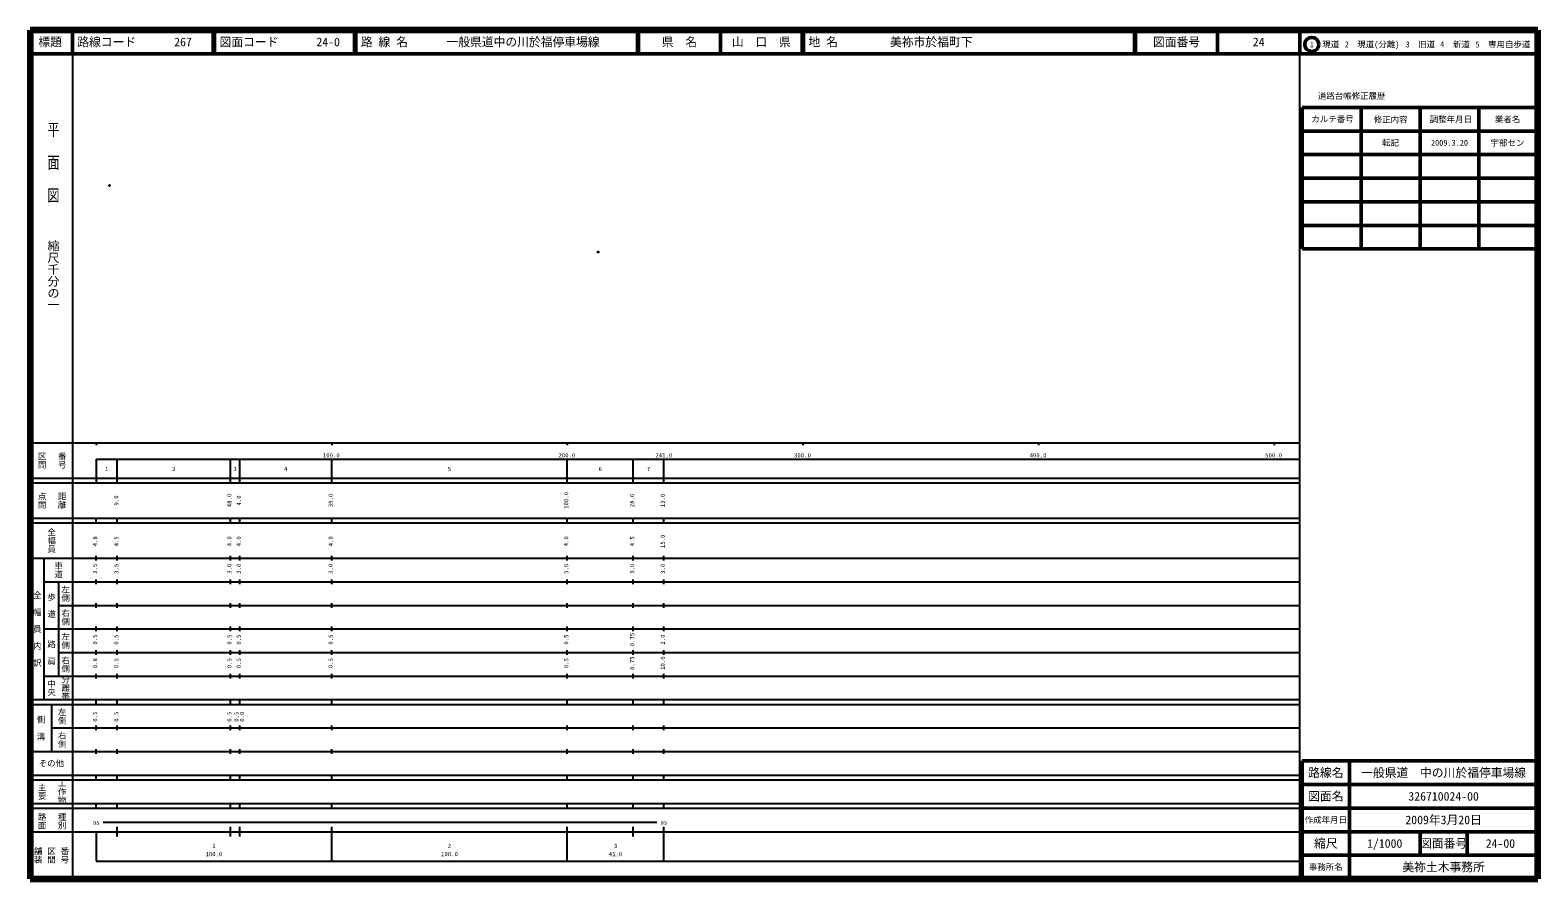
# Model space of a CAD drawing. Units: millimetres on the paper. Extents: x 40 to 680, y 20 to 380.
import ezdxf
from ezdxf.enums import TextEntityAlignment as Align

# ---------------------------------------------------------------- set-up
doc = ezdxf.new("R2010")
doc.units = ezdxf.units.MM
doc.header["$PDMODE"] = 32
doc.header["$PDSIZE"] = 0.5
doc.layers.add('M-OTRS', color=6, linetype='Continuous')
doc.layers.add('M-TTL-TXT', color=7, linetype='Continuous')
for name, color, linetype, lineweight in [('M-TTL', 2, 'Continuous', 140), ('M-TTL-BAND', 7, 'Continuous', 25), ('M-TTL-FRAM', 2, 'Continuous', 50), ('M-TTL-LINE', 7, 'Continuous', 50)]:
    doc.layers.add(name, color=color, linetype=linetype, lineweight=lineweight)
doc.styles.add('@ＭＳ ゴシック', font='')
doc.styles.add('ＭＳ ゴシック', font='')
doc.styles.get('@ＭＳ ゴシック').set_extended_font_data('@MS Gothic')
doc.styles.get('ＭＳ ゴシック').set_extended_font_data('MS Gothic')

msp = doc.modelspace()

# ---------------------------------------------------------------- linework, layer by layer
at = {"layer": 'M-OTRS'}
for p in [(73.647, 314.084), (281.142, 285.93)]:
    msp.add_point(p, dxfattribs=at)
at = {"layer": 'M-TTL'}
for p, q in [((40, 380), (40, 20)), ((680, 380), (40, 380)), ((680, 20), (680, 380)), ((40, 20), (680, 20))]:
    msp.add_line(p, q, dxfattribs=at)
at = {"layer": 'M-TTL-BAND'}
for p, q in [((58, 370), (58, 20)), ((579, 20), (579, 370)), ((40, 205), (579, 205)), ((68, 205), (68, 204)), ((168, 205), (168, 204)), ((268, 205), (268, 204)), ((368, 205), (368, 204)), ((468, 205), (468, 204)), ((568, 205), (568, 204)), ((68, 198), (579, 198)), ((68, 198), (68, 188)), ((77, 188), (77, 198)), ((125, 188), (125, 198)), ((129, 188), (129, 198)), ((168, 188), (168, 198)), ((268, 188), (268, 198)), ((296, 188), (296, 198)), ((309, 188), (309, 198)), ((40, 190), (579, 190)), ((40, 188), (579, 188)), ((40, 173), (579, 173)), ((68, 171), (68, 173)), ((77, 171), (77, 173)), ((125, 171), (125, 173)), ((129, 171), (129, 173)), ((168, 171), (168, 173)), ((268, 171), (268, 173)), ((296, 171), (296, 173)), ((309, 171), (309, 173)), ((40, 171), (579, 171)), ((40, 156), (579, 156)), ((46, 96), (46, 156)), ((68, 155), (68, 157)), ((77, 155), (77, 157)), ((125, 155), (125, 157)), ((129, 155), (129, 157)), ((168, 155), (168, 157)), ((268, 155), (268, 157)), ((296, 155), (296, 157)), ((309, 155), (309, 157)), ((46, 146), (579, 146)), ((52, 146), (52, 106)), ((68, 145), (68, 147)), ((77, 145), (77, 147)), ((125, 145), (125, 147)), ((129, 145), (129, 147)), ((168, 145), (168, 147)), ((268, 145), (268, 147)), ((296, 145), (296, 147)), ((309, 145), (309, 147)), ((52, 136), (579, 136)), ((68, 135), (68, 137)), ((77, 135), (77, 137)), ((125, 135), (125, 137)), ((129, 135), (129, 137)), ((168, 135), (168, 137)), ((268, 135), (268, 137)), ((296, 135), (296, 137)), ((309, 135), (309, 137)), ((46, 126), (579, 126)), ((68, 125), (68, 127)), ((77, 125), (77, 127)), ((125, 125), (125, 127)), ((129, 125), (129, 127)), ((168, 125), (168, 127)), ((268, 125), (268, 127)), ((296, 125), (296, 127)), ((309, 125), (309, 127)), ((52, 116), (579, 116)), ((68, 115), (68, 117)), ((77, 115), (77, 117)), ((125, 115), (125, 117)), ((129, 115), (129, 117)), ((168, 115), (168, 117)), ((268, 115), (268, 117)), ((296, 115), (296, 117)), ((309, 115), (309, 117)), ((46, 106), (579, 106)), ((68, 105), (68, 107)), ((77, 105), (77, 107)), ((125, 105), (125, 107)), ((129, 105), (129, 107)), ((168, 105), (168, 107)), ((268, 105), (268, 107)), ((296, 105), (296, 107)), ((309, 105), (309, 107)), ((40, 96), (579, 96)), ((68, 94), (68, 96)), ((77, 94), (77, 96)), ((125, 94), (125, 96)), ((129, 94), (129, 96)), ((168, 94), (168, 96)), ((268, 94), (268, 96)), ((296, 94), (296, 96)), ((309, 94), (309, 96)), ((40, 94), (579, 94)), ((49, 94), (49, 74)), ((49, 84), (579, 84)), ((68, 83), (68, 85)), ((77, 83), (77, 85)), ((125, 83), (125, 85)), ((129, 83), (129, 85)), ((168, 83), (168, 85)), ((268, 83), (268, 85)), ((296, 83), (296, 85)), ((309, 83), (309, 85)), ((40, 74), (579, 74)), ((68, 73), (68, 75)), ((77, 73), (77, 75)), ((125, 73), (125, 75)), ((129, 73), (129, 75)), ((168, 73), (168, 75)), ((268, 73), (268, 75)), ((296, 73), (296, 75)), ((309, 73), (309, 75)), ((40, 64), (579, 64)), ((68, 62), (68, 64)), ((77, 62), (77, 64)), ((125, 62), (125, 64)), ((129, 62), (129, 64)), ((168, 62), (168, 64)), ((268, 62), (268, 64)), ((296, 62), (296, 64)), ((309, 62), (309, 64)), ((40, 62), (579, 62)), ((40, 52), (579, 52)), ((68, 50), (68, 52)), ((77, 50), (77, 52)), ((125, 50), (125, 52)), ((129, 50), (129, 52)), ((168, 50), (168, 52)), ((268, 50), (268, 52)), ((296, 50), (296, 52)), ((309, 50), (309, 52)), ((40, 50), (579, 50)), ((40, 40), (579, 40)), ((68, 40), (68, 27.5)), ((71, 44), (306, 44)), ((77, 38), (77, 42)), ((125, 38), (125, 42)), ((129, 38), (129, 42)), ((168, 27.5), (168, 42)), ((268, 27.5), (268, 42)), ((296, 38), (296, 42)), ((309, 27.5), (309, 42)), ((68, 27.5), (579, 27.5))]:
    msp.add_line(p, q, dxfattribs=at)
at = {"layer": 'M-TTL-FRAM'}
for p, q in [((580, 347.197), (580, 287.197)), ((580, 347.197), (680, 347.197)), ((580, 287.197), (680, 287.197)), ((680, 70), (580, 70)), ((580, 70), (580, 20))]:
    msp.add_line(p, q, dxfattribs=at)
at = {"layer": 'M-TTL-LINE'}
for p, q in [((58, 380), (58, 370)), ((117.75, 380), (117.75, 370)), ((118.25, 380), (118.25, 370)), ((177.75, 380), (177.75, 370)), ((178.25, 380), (178.25, 370)), ((297.75, 380), (297.75, 370)), ((298.25, 380), (298.25, 370)), ((333, 380), (333, 370)), ((367.75, 380), (367.75, 370)), ((368.25, 380), (368.25, 370)), ((508.747, 380), (508.747, 370)), ((509.247, 380), (509.247, 370)), ((543.997, 380), (543.997, 370)), ((579, 380), (579, 370)), ((40, 370), (680, 370)), ((605, 347.197), (605, 287.197)), ((630, 347.197), (630, 287.197)), ((655, 347.197), (655, 287.197)), ((580, 337.197), (680, 337.197)), ((580, 327.197), (680, 327.197)), ((580, 317.197), (680, 317.197)), ((580, 307.197), (680, 307.197)), ((580, 297.197), (680, 297.197)), ((600, 70), (600, 20)), ((680, 60), (580, 60)), ((680, 50), (580, 50)), ((680, 40), (580, 40)), ((630, 40), (630, 30)), ((650, 40), (650, 30)), ((680, 30), (580, 30))]:
    msp.add_line(p, q, dxfattribs=at)
msp.add_circle((584.031, 373.958), 3, dxfattribs=at)

# ---------------------------------------------------------------- texts
at = {"layer": 'M-TTL-BAND', "style": '@ＭＳ ゴシック', "width": 1.4}
msp.add_text('平  面  図', height=3.666, rotation=270, dxfattribs=at).set_placement((49.777, 306.475), align=Align.MIDDLE_RIGHT)
at = {"layer": 'M-TTL-BAND', "style": '@ＭＳ ゴシック'}
msp.add_text('縮尺千分の一', height=3.666, rotation=270, dxfattribs=at).set_placement((49.777, 261.03), align=Align.MIDDLE_RIGHT)
for s, p in [('区間', (45, 197.5)), ('番号', (53.5, 197.5)), ('点間', (45, 180.5)), ('距離', (53.5, 180.5)), ('全幅員', (49, 163.5)), ('車道', (52, 151)), ('全\u3000幅\u3000員\u3000内\u3000訳', (43, 126)), ('歩\u3000道', (49, 136)), ('左側', (55, 141)), ('右側', (55, 131)), ('左側', (55, 121)), ('路\u3000肩', (49, 116)), ('右側', (55, 111)), ('中央', (49, 101)), ('分離帯', (55, 101)), ('左側', (53.5, 89)), ('側\u3000溝', (44.5, 84)), ('右側', (53.5, 79)), ('主要', (45, 57)), ('工作物', (53.5, 57)), ('路面', (45, 44.5)), ('種別', (53.5, 44.5)), ('舗装', (43.333, 30)), ('区間', (49, 30)), ('番号', (54.667, 30))]:
    msp.add_text(s, height=2.566, rotation=270, dxfattribs=at).set_placement(p, align=Align.MIDDLE_CENTER)
at = {"layer": 'M-TTL-BAND', "style": 'ＭＳ ゴシック'}
for s, p in [('100.0', (167.844, 198.195)), ('200.0', (267.844, 198.195)), ('241.0', (309, 198.195)), ('300.0', (367.844, 198.195)), ('400.0', (467.844, 198.195)), ('500.0', (567.844, 198.195)), ('1', (72.5, 192.405)), ('2', (101, 192.405)), ('3', (127, 192.405)), ('4', (148.5, 192.405)), ('5', (218, 192.405)), ('6', (282, 192.405)), ('7', (302.5, 192.405)), ('as', (68, 42.5)), ('as', (309, 42.5)), ('1', (118, 32.523)), ('2', (218, 32.523)), ('3', (288.5, 32.523)), ('100.0', (118, 29.033)), ('100.0', (218, 29.033)), ('41.0', (288.5, 29.033))]:
    msp.add_text(s, height=1.833, dxfattribs=at).set_placement(p, align=Align.BOTTOM_CENTER)
for s, p in [('9.0', (78, 180.5)), ('48.0', (126, 180.5)), ('4.0', (130, 180.5)), ('39.0', (169, 180.5)), ('100.0', (269, 180.5)), ('28.0', (297, 180.5)), ('13.0', (310, 180.5)), ('4.8', (69, 163.174)), ('4.5', (78, 163.174)), ('4.0', (126, 163.174)), ('4.0', (130, 163.174)), ('4.0', (169, 163.174)), ('4.0', (269, 163.174)), ('4.5', (297, 163.174)), ('15.0', (310, 163.174)), ('3.5', (69, 151.5)), ('3.5', (78, 151.5)), ('3.0', (126, 151.5)), ('3.0', (130, 151.5)), ('3.0', (169, 151.5)), ('3.0', (269, 151.5)), ('3.0', (297, 151.5)), ('3.0', (310, 151.5)), ('0.5', (69, 121.5)), ('0.5', (78, 121.5)), ('0.5', (126, 121.5)), ('0.5', (130, 121.5)), ('0.5', (169, 121.5)), ('0.5', (269, 121.5)), ('0.75', (297, 121.5)), ('2.0', (310, 121.5)), ('0.8', (69, 111.5)), ('0.5', (78, 111.5)), ('0.5', (126, 111.5)), ('0.5', (130, 111.5)), ('0.5', (169, 111.5)), ('0.5', (269, 111.5)), ('0.75', (297, 111.5)), ('10.0', (310, 111.5)), ('0.5', (69, 88.764)), ('0.5', (78, 88.764)), ('0.5', (126, 88.764)), ('0.5', (129, 88.764)), ('0.0', (131.37, 88.764))]:
    msp.add_text(s, height=1.833, rotation=90, dxfattribs=at).set_placement(p, align=Align.BOTTOM_CENTER)
msp.add_text('その他', height=2.566, dxfattribs=at).set_placement((49, 69), align=Align.MIDDLE_CENTER)
at = {"layer": 'M-TTL-TXT', "style": 'ＭＳ ゴシック'}
for s, height, p in [('標題', 3.666, (48.5, 375)), ('県\u3000名', 3.666, (315.625, 375)), ('山\u3000口\u3000県', 3.666, (350.375, 375)), ('図面番号', 3.666, (526.622, 375)), ('24', 3.666, (561.497, 375)), ('1\u3000現道', 2.566, (589.448, 373.958)), ('2\u3000現道(分離)', 2.566, (609.619, 373.958)), ('3\u3000旧道', 2.566, (630.121, 373.958)), ('4\u3000新道', 2.566, (644.824, 373.958)), ('5\u3000専用自歩道', 2.566, (665.228, 373.958)), ('道路台帳修正履歴', 2.566, (600.968, 352.113)), ('カルテ番号', 2.566, (592.839, 342.277)), ('修正内容', 2.566, (617.509, 342.023)), ('調整年月日', 2.566, (643.089, 342.197)), ('業者名', 2.566, (667.134, 342.197)), ('転記', 2.566, (617.5, 332.245)), ('2009.3.20', 2.566, (642.5, 332.245)), ('宇部セン', 2.566, (667.077, 332.189)), ('路線名', 3.666, (590, 65)), ('路線名', 3.666, (590, 65)), ('一般県道\u3000中の川於福停車場線', 3.666, (640, 65)), ('図面名', 3.666, (590, 55)), ('図面名', 3.666, (590, 55)), ('326710024-00', 3.666, (640, 55)), ('作成年月日', 2.566, (590, 45)), ('作成年月日', 2.566, (590, 45)), ('2009年3月20日', 3.666, (640, 45)), ('縮尺', 3.666, (590, 35)), ('縮尺', 3.666, (590, 35)), ('1/1000', 3.666, (615, 35)), ('図面番号', 3.666, (640, 35)), ('図面番号', 3.666, (640, 35)), ('24-00', 3.666, (664.125, 35)), ('事務所名', 2.566, (590, 25)), ('事務所名', 2.566, (590, 25)), ('美祢土木事務所', 3.666, (640, 25))]:
    msp.add_text(s, height=height, dxfattribs=at).set_placement(p, align=Align.MIDDLE_CENTER)
for s, p in [('路線コード', (60, 375)), ('267', (101.142, 375)), ('図面コード', (120.38, 375)), ('24-0', (161.521, 375)), ('路 線 名', (180.38, 375)), ('一般県道中の川於福停車場線', (216.734, 375)), ('地 名', (370.38, 375)), ('美祢市於福町下', (405.024, 375))]:
    msp.add_text(s, height=3.666, dxfattribs=at).set_placement(p, align=Align.MIDDLE_LEFT)

doc.saveas('drawing.dxf')
